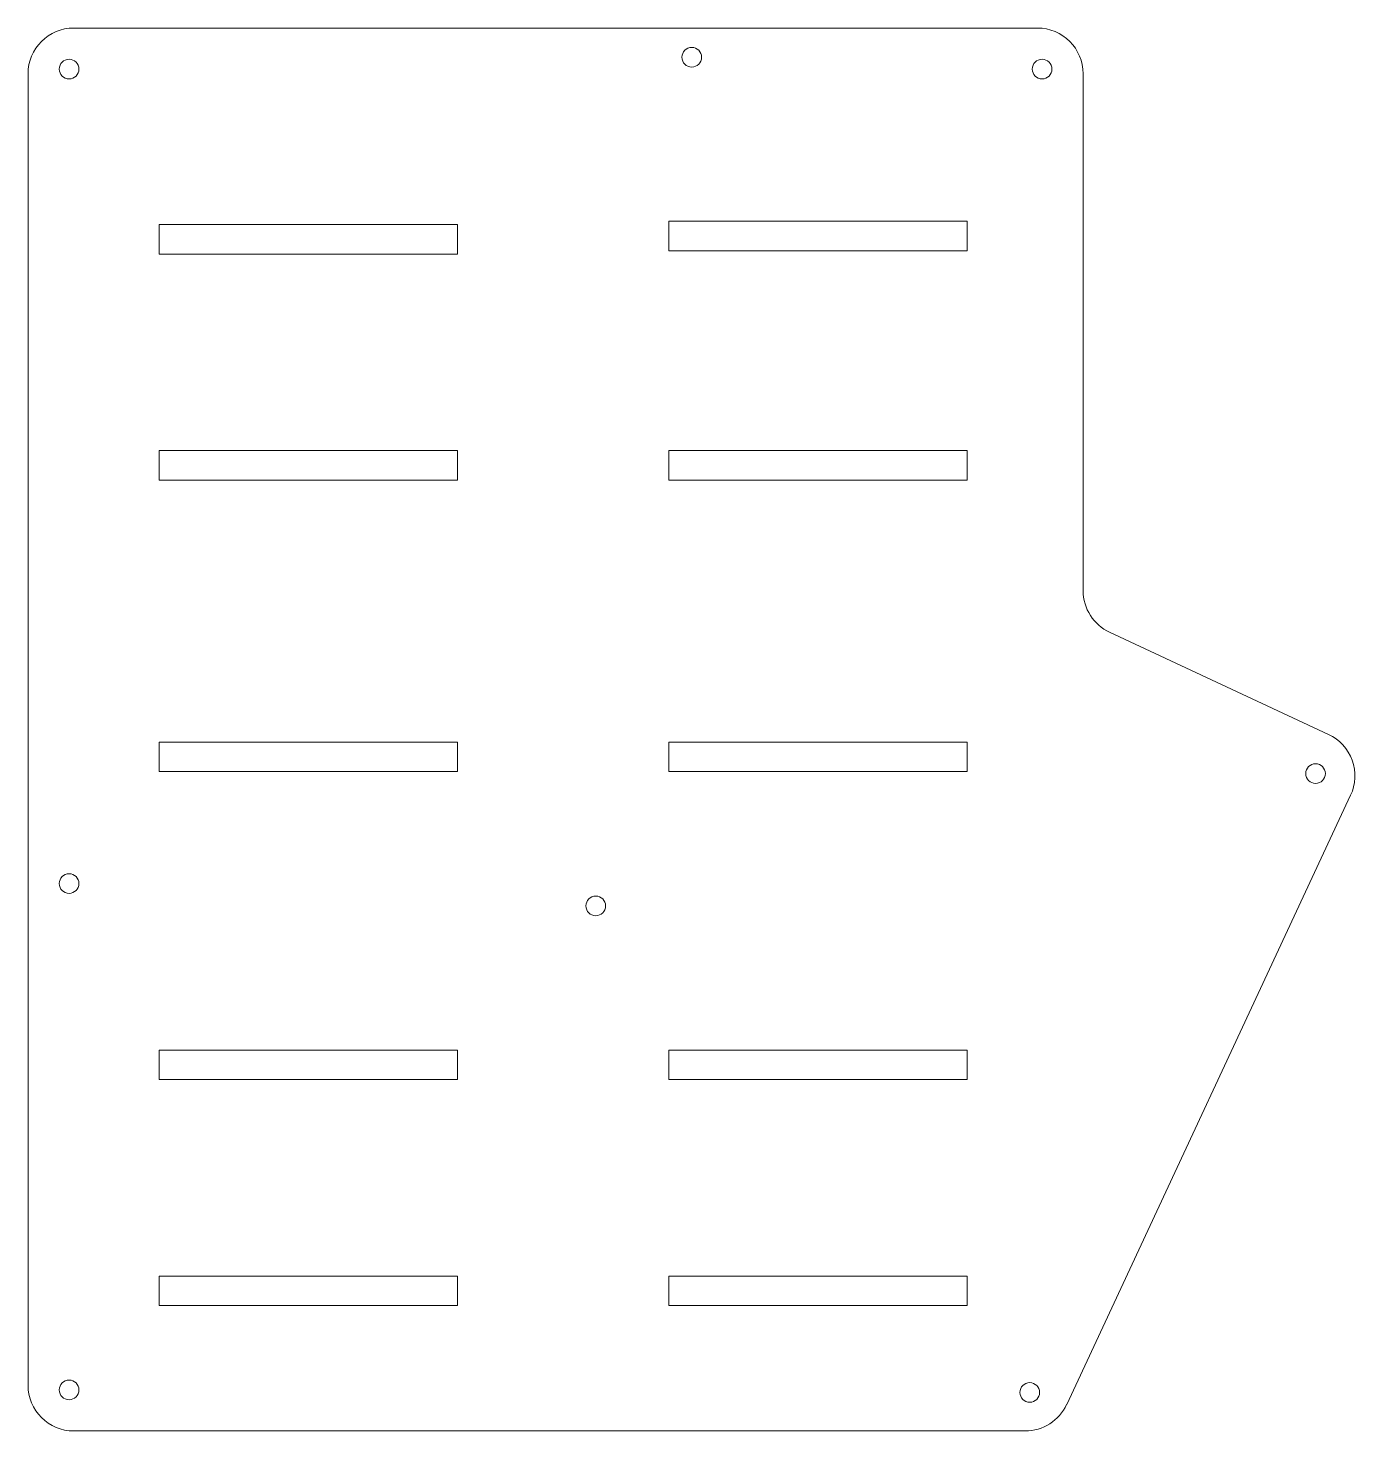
# Model space of a CAD drawing. Header units: millimetres. Extents: x 20 to 223, y -30 to 184.
import ezdxf

# ---------------------------------------------------------------- set-up
doc = ezdxf.new("R2010")
doc.units = ezdxf.units.MM

msp = doc.modelspace()

# ---------------------------------------------------------------- linework, layer by layer
at = {"color": 7, "linetype": 'Continuous', "lineweight": 15}
for p, q in [((174.09, 183.7), (27, 183.7)), ((20, 176.7), (20, -23.44)), ((181.09, 97.81), (181.09, 176.7)), ((163.37, 154.2), (117.81, 154.2)), ((117.81, 154.2), (117.81, 149.7)), ((163.37, 149.7), (163.37, 154.2)), ((85.56, 153.7), (40, 153.7)), ((40, 153.7), (40, 149.2)), ((85.56, 149.2), (85.56, 153.7)), ((40, 149.2), (85.56, 149.2)), ((117.81, 149.7), (163.37, 149.7)), ((85.56, 119.2), (40, 119.2)), ((40, 119.2), (40, 114.7)), ((85.56, 114.7), (85.56, 119.2)), ((163.37, 119.2), (117.81, 119.2)), ((117.81, 119.2), (117.81, 114.7)), ((163.37, 114.7), (163.37, 119.2)), ((40, 114.7), (85.56, 114.7)), ((117.81, 114.7), (163.37, 114.7)), ((218.54, 75.89), (185.13, 91.47)), ((85.56, 74.7), (40, 74.7)), ((40, 74.7), (40, 70.2)), ((85.56, 70.2), (85.56, 74.7)), ((163.37, 74.7), (117.81, 74.7)), ((117.81, 74.7), (117.81, 70.2)), ((163.37, 70.2), (163.37, 74.7)), ((40, 70.2), (85.56, 70.2)), ((117.81, 70.2), (163.37, 70.2)), ((178.57, -26.4), (221.92, 66.58)), ((85.56, 27.7), (40, 27.7)), ((40, 27.7), (40, 23.2)), ((85.56, 23.2), (85.56, 27.7)), ((163.37, 27.7), (117.81, 27.7)), ((117.81, 27.7), (117.81, 23.2)), ((163.37, 23.2), (163.37, 27.7)), ((40, 23.2), (85.56, 23.2)), ((117.81, 23.2), (163.37, 23.2)), ((85.56, -6.8), (40, -6.8)), ((40, -6.8), (40, -11.3)), ((85.56, -11.3), (85.56, -6.8)), ((163.37, -6.8), (117.81, -6.8)), ((117.81, -6.8), (117.81, -11.3)), ((163.37, -11.3), (163.37, -6.8)), ((40, -11.3), (85.56, -11.3)), ((117.81, -11.3), (163.37, -11.3)), ((27, -30.44), (172.22, -30.44))]:
    msp.add_line(p, q, dxfattribs=at)
for centre in [(121.33, 179.25), (26.26, 177.43), (174.82, 177.43), (216.56, 69.9), (26.26, 53.12), (106.67, 49.71), (26.26, -24.18), (172.94, -24.57)]:
    msp.add_circle(centre, 1.5, dxfattribs=at)
for centre, start, end in [((27, 176.7), 90, 180), ((174.09, 176.7), 0, 90), ((188.09, 97.81), 180, 245.0019), ((215.58, 69.54), 335.0002, 65.0019), ((27, -23.44), 180, 270), ((172.22, -23.44), 270, 335.0002)]:
    msp.add_arc(centre, 7, start, end, dxfattribs=at)

doc.saveas('drawing.dxf')
